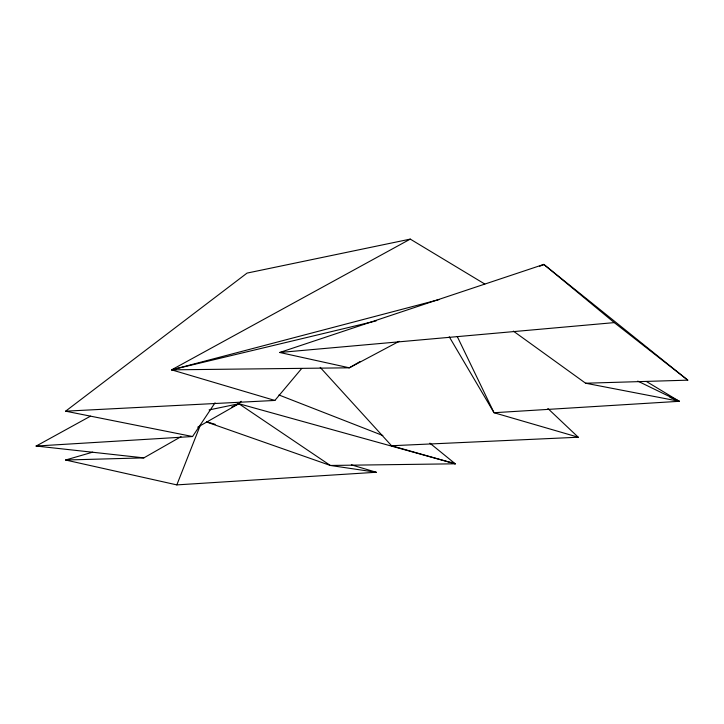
<?xml version="1.0" encoding="UTF-8"?>
<svg xmlns="http://www.w3.org/2000/svg" width="724" height="724" viewBox="0 0 724 724"><rect width="100%" height="100%" fill="white"/><g stroke="black" fill="none" stroke-linecap="round" stroke-linejoin="round"><path stroke-width="1.09" d="M92.681 452.165L65.576 460.012L176.837 484.89L200.141 425.667M90.5 416.164L36.2 446.038L192.557 436.527L215.046 402.806M484.79 284.034L410.273 239.11L247.056 273.093L65.612 411.178L274.876 400.444L301.664 368.525M241.173 401.295L238.857 403.721L197.724 427.169M360.081 361.584L349.33 367.81L171.597 369.846L410.273 239.11M65.576 460.012L143.868 457.876L181.072 436.653M399.196 341.294L349.33 367.81L279.736 352.479L543.814 264.414L687.8 380.163L585.616 383.222L513.361 331.112M541.824 265.473L543.814 264.414L614.287 322.614L687.8 380.163M231.725 406.978L238.857 403.721L455.269 463.803L429.875 443.151M539.742 266.269L543.814 264.414M143.868 457.876L36.2 446.038L38.372 445.441M274.876 400.444L171.597 369.846L439.269 299.528M171.597 369.846L376.154 320.904M36.2 446.038L38.399 445.577M209.118 409.929L238.857 403.721L330.334 465.46L376.272 472.265L176.837 484.89M279.736 352.479L614.287 322.614M646.396 381.467L679.302 401.304L494.021 412.725L449.26 336.796M320.198 367.385L391.548 445.74L578.25 437.224L547.869 408.49M451.07 462.165L455.269 463.803L330.334 465.46L206.421 421.956M585.616 383.222L679.302 401.304L637.754 381.096M65.612 411.178L192.557 436.527M391.548 445.74L455.269 463.803M578.25 437.224L494.021 412.725L457.287 336.579M206.512 421.757L215.164 424.327M351.402 464.862L376.272 472.265M278.93 394.978L382.842 435.531M669.944 397.34L679.302 401.304"/></g></svg>
